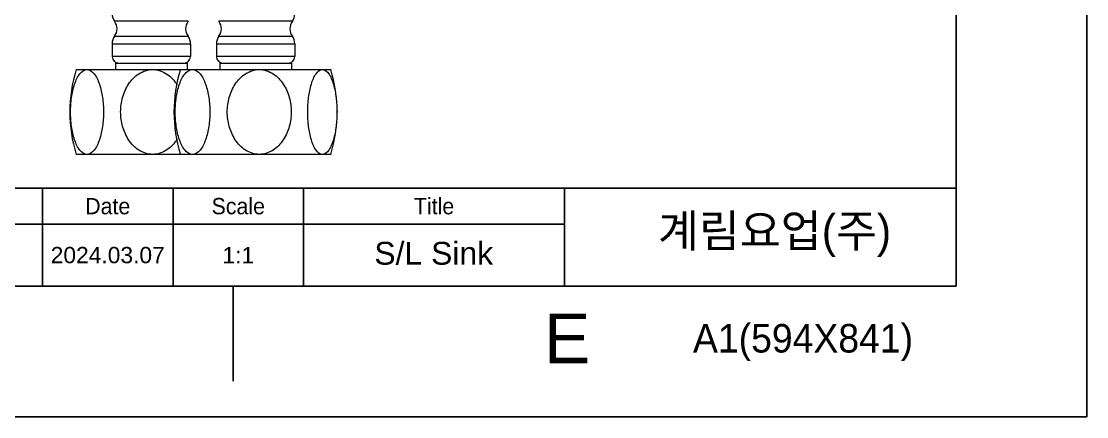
# Model space of a CAD drawing. Header units: inches. Extents: x 5290 to 5884, y -3043 to -2203.
# Drawn here: x 5720.9 to 5884.2, y -3042.5 to -2981.9 of the extents above; entities that cross this region are included whole.
import ezdxf

# ---------------------------------------------------------------- set-up
doc = ezdxf.new("R2010")
doc.units = ezdxf.units.IN
doc.header["$LTSCALE"] = 4.84
doc.header["$MEASUREMENT"] = 0
doc.linetypes.add('CENTERX2', pattern=[20.32, 12.7, -2.54, 2.54, -2.54])
doc.layers.get('0').update_dxf_attribs({"linetype": 'CONTINUOUS', "lineweight": 13})
doc.layers.add('FORM', color=7, linetype='CONTINUOUS')
doc.layers.add('TEXT', color=2, linetype='CONTINUOUS', lineweight=13)
doc.styles.add('ROMANS', font='Gulim.ttf')
doc.styles.get("Standard").update_dxf_attribs({"font": 'arial.ttf'})

msp = doc.modelspace()

# ---------------------------------------------------------------- linework, layer by layer
at = {"color": 7, "linetype": 'Continuous'}
for p, q in [((5746.47, -2981.93), (5735.22, -2981.93)), ((5762.44, -2981.93), (5751.19, -2981.93)), ((5734.84, -2985.39), (5746.84, -2985.39)), ((5734.84, -2985.39), (5734.84, -2987.33)), ((5735.22, -2984.22), (5746.47, -2984.22)), ((5746.84, -2985.39), (5746.84, -2987.33)), ((5750.82, -2985.39), (5762.82, -2985.39)), ((5750.82, -2985.39), (5750.82, -2987.33)), ((5751.19, -2984.22), (5762.44, -2984.22)), ((5762.82, -2985.39), (5762.82, -2987.33)), ((5746.84, -2987.33), (5734.84, -2987.33)), ((5735.34, -2988.33), (5746.34, -2988.33)), ((5735.34, -2988.33), (5735.34, -2989.33)), ((5746.34, -2988.33), (5746.34, -2989.33)), ((5762.82, -2987.33), (5750.82, -2987.33)), ((5751.32, -2988.33), (5762.32, -2988.33)), ((5751.32, -2988.33), (5751.32, -2989.33)), ((5762.32, -2988.33), (5762.32, -2989.33)), ((5729.34, -2989.33), (5768.32, -2989.33)), ((5768.32, -3002.33), (5729.34, -3002.33))]:
    msp.add_line(p, q, dxfattribs=at)
for centre, radius, start, end in [((5736.84, -2980.77), 2, 180, 215.6591), ((5733.59, -2983.1), 2, 0.59, 35.6591), ((5748.09, -2983.1), 2, 144.3409, 179.41), ((5749.57, -2983.1), 2, 0.59, 35.6591), ((5764.07, -2983.1), 2, 144.3409, 179.41), ((5760.82, -2980.77), 2, 324.3409, 0), ((5733.59, -2983.06), 2, 324.3409, 359.41), ((5748.09, -2983.06), 2, 180.59, 215.6591), ((5749.57, -2983.06), 2, 324.3409, 359.41), ((5764.07, -2983.06), 2, 180.59, 215.6591), ((5736.84, -2985.39), 2, 144.3409, 180), ((5744.84, -2985.39), 2, 0, 35.6591), ((5752.82, -2985.39), 2, 144.3409, 180), ((5760.82, -2985.39), 2, 0, 35.6591), ((5735.84, -2987.33), 1, 180, 270), ((5745.84, -2987.33), 1, 270, 0), ((5751.82, -2987.33), 1, 180, 270), ((5761.82, -2987.33), 1, 270, 0), ((5749.97, -2995.83), 21.63, 162.5077, 197.4923), ((5765.94, -2995.83), 21.63, 162.5077, 197.4923), ((5747.69, -2995.83), 21.63, 342.5077, 17.4923)]:
    msp.add_arc(centre, radius, start, end, dxfattribs=at)
for points, knots in [([(5728.46, -2995.83), (5728.46, -2995.09), (5728.56, -2993.64), (5728.92, -2991.92), (5729.41, -2990.71), (5729.91, -2989.84), (5730.56, -2989.33), (5730.98, -2989.33)], [0, 0, 0, 0, 0.301519, 0.585419, 0.713806, 0.827791, 1, 1, 1, 1]), ([(5730.98, -2989.33), (5731.41, -2989.33), (5732.05, -2989.84), (5732.55, -2990.71), (5733.04, -2991.92), (5733.41, -2993.64), (5733.51, -2995.09), (5733.51, -2995.83)], [0, 0, 0, 0, 0.172211, 0.286185, 0.414574, 0.69849, 1, 1, 1, 1]), ([(5736.14, -2995.83), (5736.14, -2995.08), (5736.34, -2993.58), (5737.25, -2991.5), (5738.8, -2989.83), (5740.3, -2989.33), (5741.04, -2989.33)], [0, 0, 0, 0, 0.250945, 0.501572, 0.751539, 1, 1, 1, 1]), ([(5741.04, -2989.33), (5741.8, -2989.33), (5743.34, -2989.85), (5744.38, -2991.02), (5744.79, -2991.66)], [0, 0, 0, 0, 0.49838, 1, 1, 1, 1]), ([(5744.5, -2995.83), (5744.5, -2995.09), (5744.6, -2993.64), (5744.99, -2991.92), (5745.5, -2990.71), (5746.03, -2989.83), (5746.71, -2989.33), (5747.15, -2989.33)], [0, 0, 0, 0, 0.298582, 0.580396, 0.708471, 0.822979, 1, 1, 1, 1]), ([(5747.15, -2989.33), (5747.59, -2989.33), (5748.27, -2989.83), (5748.8, -2990.71), (5749.31, -2991.92), (5749.7, -2993.64), (5749.8, -2995.09), (5749.8, -2995.83)], [0, 0, 0, 0, 0.177022, 0.29152, 0.419597, 0.701427, 1, 1, 1, 1]), ([(5752.48, -2995.83), (5752.48, -2995.08), (5752.68, -2993.58), (5753.59, -2991.5), (5755.14, -2989.83), (5756.64, -2989.33), (5757.38, -2989.33)], [0, 0, 0, 0, 0.251037, 0.501736, 0.751679, 1, 1, 1, 1]), ([(5757.38, -2989.33), (5758.12, -2989.33), (5759.62, -2989.83), (5761.17, -2991.5), (5762.07, -2993.58), (5762.27, -2995.08), (5762.27, -2995.83)], [0, 0, 0, 0, 0.248332, 0.498271, 0.748955, 1, 1, 1, 1]), ([(5764.8, -2995.83), (5764.8, -2995.09), (5764.89, -2993.65), (5765.21, -2991.93), (5765.65, -2990.71), (5766.08, -2989.87), (5766.66, -2989.33), (5767.04, -2989.33)], [0, 0, 0, 0, 0.307851, 0.596308, 0.725436, 0.838372, 1, 1, 1, 1]), ([(5767.04, -2989.33), (5767.43, -2989.33), (5768.01, -2989.87), (5768.44, -2990.71), (5768.88, -2991.93), (5769.2, -2993.65), (5769.29, -2995.09), (5769.29, -2995.83)], [0, 0, 0, 0, 0.16163, 0.274555, 0.403685, 0.692158, 1, 1, 1, 1]), ([(5730.98, -3002.33), (5730.56, -3002.33), (5729.91, -3001.81), (5729.41, -3000.95), (5728.92, -2999.74), (5728.56, -2998.01), (5728.46, -2996.57), (5728.46, -2995.83)], [0, 0, 0, 0, 0.172211, 0.286185, 0.414574, 0.69849, 1, 1, 1, 1]), ([(5733.51, -2995.83), (5733.51, -2996.57), (5733.41, -2998.01), (5733.04, -2999.74), (5732.55, -3000.95), (5732.05, -3001.81), (5731.41, -3002.33), (5730.98, -3002.33)], [0, 0, 0, 0, 0.301519, 0.585419, 0.713806, 0.827791, 1, 1, 1, 1]), ([(5741.04, -3002.33), (5740.3, -3002.33), (5738.8, -3001.83), (5737.25, -3000.15), (5736.34, -2998.07), (5736.14, -2996.57), (5736.14, -2995.83)], [0, 0, 0, 0, 0.248459, 0.498422, 0.74906, 1, 1, 1, 1]), ([(5747.15, -3002.33), (5746.71, -3002.33), (5746.03, -3001.82), (5745.5, -3000.95), (5744.99, -2999.74), (5744.6, -2998.01), (5744.5, -2996.57), (5744.5, -2995.83)], [0, 0, 0, 0, 0.177022, 0.29152, 0.419597, 0.701427, 1, 1, 1, 1]), ([(5749.8, -2995.83), (5749.8, -2996.57), (5749.7, -2998.01), (5749.31, -2999.74), (5748.8, -3000.95), (5748.27, -3001.82), (5747.59, -3002.33), (5747.15, -3002.33)], [0, 0, 0, 0, 0.298582, 0.580396, 0.708471, 0.822979, 1, 1, 1, 1]), ([(5757.38, -3002.33), (5756.64, -3002.33), (5755.14, -3001.83), (5753.59, -3000.15), (5752.68, -2998.07), (5752.48, -2996.57), (5752.48, -2995.83)], [0, 0, 0, 0, 0.248332, 0.498271, 0.748955, 1, 1, 1, 1]), ([(5762.27, -2995.83), (5762.27, -2996.57), (5762.07, -2998.07), (5761.17, -3000.15), (5759.62, -3001.83), (5758.12, -3002.33), (5757.38, -3002.33)], [0, 0, 0, 0, 0.251037, 0.501736, 0.751679, 1, 1, 1, 1]), ([(5767.04, -3002.33), (5766.66, -3002.33), (5766.08, -3001.78), (5765.65, -3000.94), (5765.21, -2999.73), (5764.89, -2998.01), (5764.8, -2996.57), (5764.8, -2995.83)], [0, 0, 0, 0, 0.16163, 0.274555, 0.403685, 0.692158, 1, 1, 1, 1]), ([(5769.29, -2995.83), (5769.29, -2996.57), (5769.2, -2998.01), (5768.88, -2999.73), (5768.44, -3000.94), (5768.01, -3001.78), (5767.43, -3002.33), (5767.04, -3002.33)], [0, 0, 0, 0, 0.307851, 0.596308, 0.725436, 0.838372, 1, 1, 1, 1]), ([(5744.79, -2999.99), (5744.38, -3000.64), (5743.33, -3001.81), (5741.8, -3002.33), (5741.04, -3002.33)], [0, 0, 0, 0, 0.501623, 1, 1, 1, 1])]:
    msp.add_open_spline(points, degree=3, knots=knots, dxfattribs=at)
at = {"layer": 'FORM', "color": 7, "linetype": 'Continuous'}
for p, q in [((5884.16, -2202.53), (5884.16, -3042.53)), ((5864.16, -3022.53), (5864.16, -2222.53)), ((5753.36, -3022.54), (5753.36, -3037.07)), ((5290.16, -3042.53), (5884.16, -3042.53))]:
    msp.add_line(p, q, dxfattribs=at)
at = {"layer": 'FORM'}
for p, q in [((5593.66, -3007.53), (5864.16, -3007.53)), ((5724.16, -3022.53), (5724.16, -3007.53)), ((5724.16, -3022.53), (5724.16, -3007.53)), ((5724.16, -3022.53), (5724.16, -3007.53)), ((5744.16, -3022.53), (5744.16, -3007.53)), ((5764.16, -3022.53), (5764.16, -3007.53)), ((5804.16, -3022.53), (5804.16, -3007.53)), ((5664.16, -3013.03), (5804.16, -3013.03))]:
    msp.add_line(p, q, dxfattribs=at)
at = {"layer": 'FORM', "linetype": 'Continuous'}
msp.add_line((5864.16, -3022.53), (5310.16, -3022.53), dxfattribs=at)

# ---------------------------------------------------------------- texts
at = {"layer": 'FORM', "insert": (5804.55, -3030.54), "char_height": 7.62, "attachment_point": 5}
msp.add_mtext_dynamic_manual_height_columns('E', width=10, gutter_width=12.5, heights=[0], dxfattribs=at)
at = {"layer": 'TEXT', "style": 'ROMANS'}
msp.add_text('A1(594X841)', height=4.375, dxfattribs=at).set_placement((5823.83, -3032.7))
at = {"layer": 'TEXT', "char_height": 2.5, "attachment_point": 5, "style": 'ROMANS'}
for s, width, insert in [('Date', 20, (5734.16, -3010.28)), ('Scale', 20, (5754.16, -3010.28)), ('Title', 40, (5784.16, -3010.28))]:
    msp.add_mtext_dynamic_manual_height_columns(s, width=width, gutter_width=12.5, heights=[0], dxfattribs=dict(at, insert=insert))
at = {"layer": 'TEXT', "linetype": 'CENTERX2', "insert": (5836.33, -3014.79), "char_height": 5, "attachment_point": 5}
msp.add_mtext_dynamic_manual_height_columns('{\\fHYGothic-Medium|b0|i0|c129|p18;계림요업(주)}', width=60, gutter_width=12.5, heights=[0], dxfattribs=at)
at = {"layer": 'TEXT', "attachment_point": 5}
for s, width, insert, char_height in [('2024.03.07', 20, (5734.16, -3017.78), 2.5), ('1:1', 20, (5754.16, -3017.78), 2.5), ('S/L Sink', 31.8138, (5784.11, -3017.51), 3.5)]:
    msp.add_mtext_dynamic_manual_height_columns(s, width=width, gutter_width=12.5, heights=[0], dxfattribs=dict(at, insert=insert, char_height=char_height))

doc.saveas('drawing.dxf')
